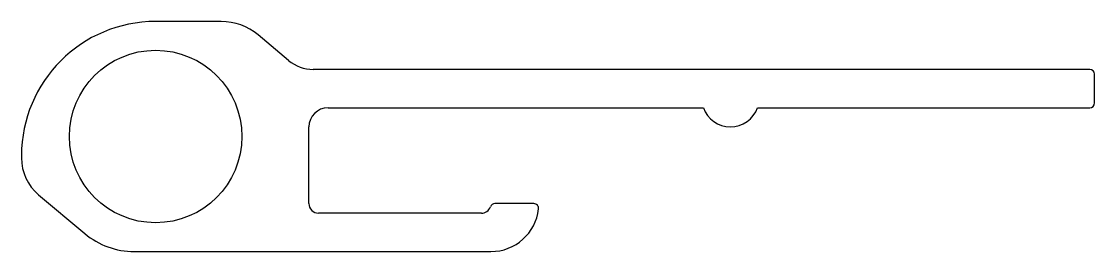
# Model space of a CAD drawing. Extents: x 2290.5 to 2346.5, y 363.5 to 375.5.
import ezdxf

# ---------------------------------------------------------------- set-up
doc = ezdxf.new("R2010")
doc.units = 0
doc.layers.get('0').update_dxf_attribs({"linetype": 'CONTINUOUS'})

msp = doc.modelspace()

# ---------------------------------------------------------------- linework, layer by layer
for p, q in [((2300.96, 375.478), (2297.534, 375.478)), ((2304.474, 373.446), (2302.888, 374.776)), ((2346.284, 372.978), (2305.759, 372.978)), ((2346.534, 371.228), (2346.534, 372.728)), ((2306.534, 370.978), (2326.12, 370.978)), ((2328.948, 370.978), (2346.284, 370.978)), ((2305.534, 365.978), (2305.534, 369.978)), ((2290.534, 368.478), (2290.534, 368.358)), ((2291.427, 366.443), (2293.846, 364.414)), ((2317.27, 365.978), (2315.241, 365.978)), ((2314.534, 365.478), (2306.034, 365.478)), ((2296.417, 363.478), (2315.034, 363.478))]:
    msp.add_line(p, q)
msp.add_circle((2297.534, 369.478), 4.5)
for centre, radius, start, end in [((2297.534, 368.478), 7, 90, 180), ((2300.96, 372.478), 3, 49.9989, 89.9965), ((2305.759, 374.978), 2, 230.0007, 269.9885), ((2346.284, 372.728), 0.25, 0, 90), ((2306.534, 369.978), 1, 90, 180), ((2327.534, 371.478), 1.5, 199.4885, 340.5115), ((2346.284, 371.228), 0.25, 270, 0), ((2293.034, 368.358), 2.5, 179.9995, 230.0011), ((2306.034, 365.978), 0.5, 180, 270), ((2314.534, 365.978), 0.5, 270, 340.5288), ((2315.241, 365.728), 0.25, 90, 160.5288), ((2315.034, 365.978), 2.5, 270, 353.6206), ((2317.27, 365.728), 0.25, 353.6206, 90), ((2296.417, 367.478), 4, 230.0007, 270.0025)]:
    msp.add_arc(centre, radius, start, end)

doc.saveas('drawing.dxf')
